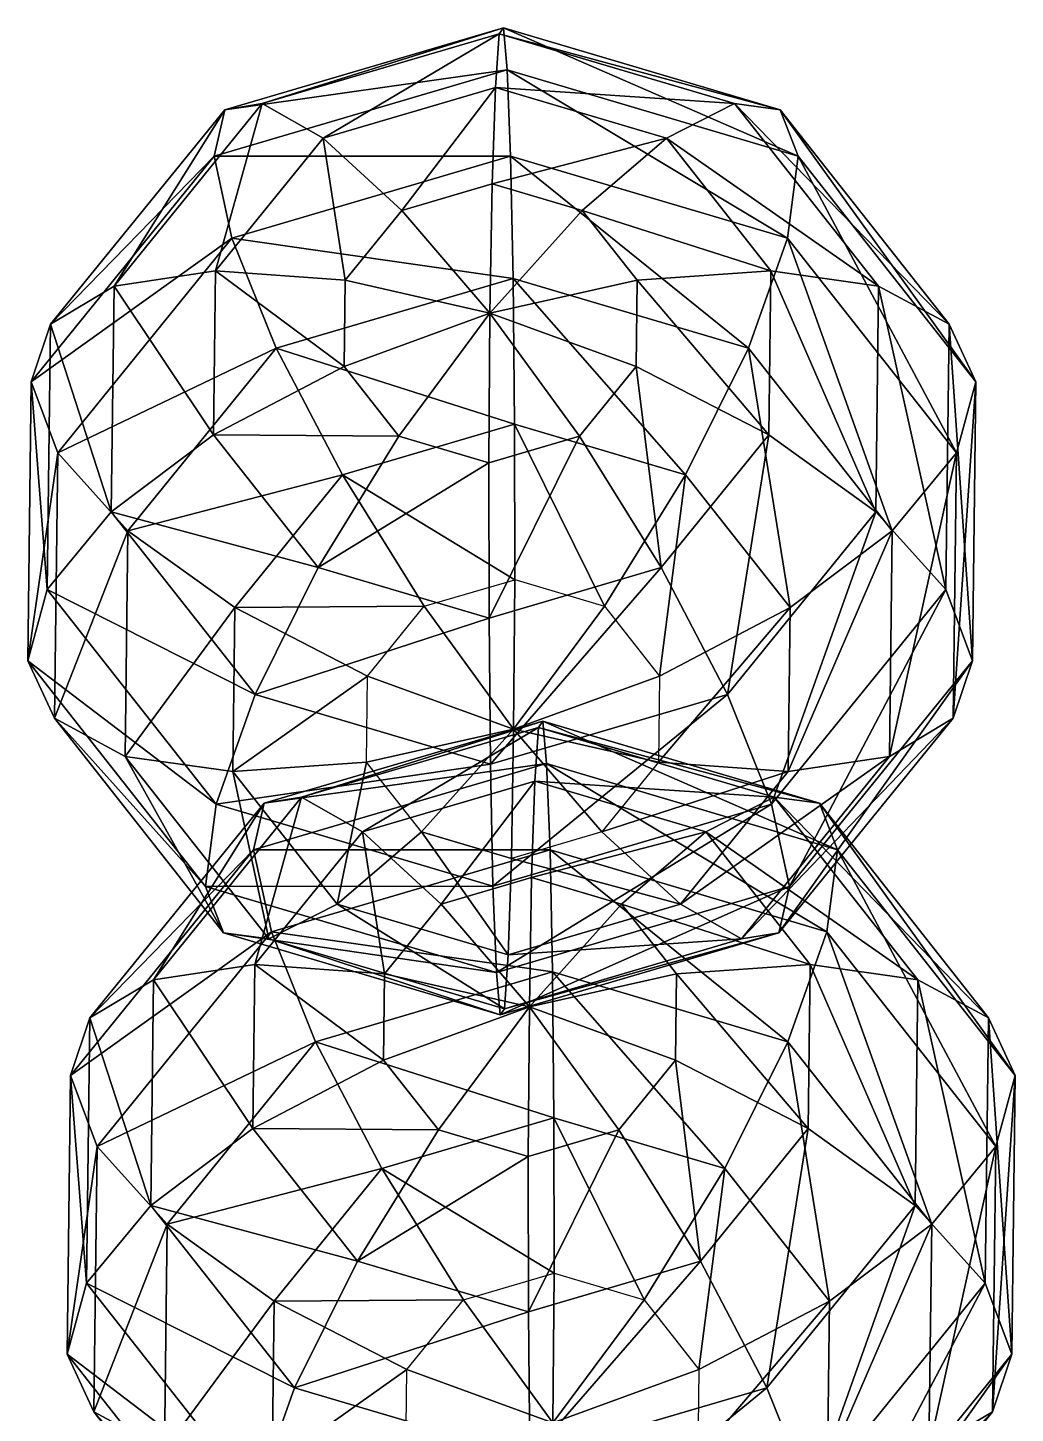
# Model space of a CAD drawing. Header units: metres. Extents: x -232 to 136, y -204 to 253.
# Drawn here: x -28.8 to 30.8, y 169.6 to 253.3 of the extents above; entities that cross this region are included whole.
import ezdxf

# ---------------------------------------------------------------- set-up
doc = ezdxf.new("R2010")
doc.units = ezdxf.units.M

msp = doc.modelspace()

# ---------------------------------------------------------------- linework, layer by layer
for points in [[(-0.09309488, 253.28665, -549.9652), (-14.650356, 248.70868, -560.9073), (-16.91757, 248.33812, -551.8067), (-16.91747, 248.33823, -551.8066)], [(0.14337906, 250.73889, -540.93463), (-0.09309488, 253.28665, -549.9652), (-16.91757, 248.33812, -551.8067), (-16.91747, 248.33823, -551.8066)], [(-0.09309488, 253.28665, -549.9652), (-0.33860385, 252.91815, -559.3408), (-14.650356, 248.70868, -560.9073), (-14.650256, 248.70879, -560.90717)], [(-0.33860385, 252.91815, -559.3408), (-10.967213, 246.61111, -569.28186), (-14.650356, 248.70868, -560.9073), (-14.650256, 248.70879, -560.90717)], [(-0.33860385, 252.91815, -559.3408), (-0.5691157, 249.66948, -568.14374), (-10.967213, 246.61111, -569.28186), (-10.967113, 246.61122, -569.28174)], [(13.871557, 248.70868, -561.6542), (-0.5691157, 249.66948, -568.14374), (-0.33860385, 252.91815, -559.3408), (-0.33850387, 252.91826, -559.3407)], [(16.61195, 248.33812, -552.68475), (-0.33860385, 252.91815, -559.3408), (-0.09309488, 253.28665, -549.9652), (-0.092994876, 253.28676, -549.9651)], [(16.61195, 248.33812, -552.68475), (13.871557, 248.70868, -561.6542), (-0.33860385, 252.91815, -559.3408), (-0.33850387, 252.91826, -559.3407)], [(17.708103, 245.5357, -543.7941), (16.61195, 248.33812, -552.68475), (-0.09309488, 253.28665, -549.9652), (-0.092994876, 253.28676, -549.9651)], [(17.708103, 245.5357, -543.7941), (-0.09309488, 253.28665, -549.9652), (0.14337906, 250.73889, -540.93463), (0.14347906, 250.739, -540.9345)], [(0.14337906, 250.73889, -540.93463), (-16.91757, 248.33812, -551.8067), (-17.546923, 245.5357, -542.8709), (-17.546824, 245.53581, -542.8708)], [(0.3476702, 245.52428, -533.13306), (0.14337906, 250.73889, -540.93463), (-17.546923, 245.5357, -542.8709), (-17.546824, 245.53581, -542.8708)], [(17.052715, 240.57574, -535.8526), (17.708103, 245.5357, -543.7941), (0.14337906, 250.73889, -540.93463), (0.14347906, 250.739, -540.9345)], [(17.052715, 240.57574, -535.8526), (0.14337906, 250.73889, -540.93463), (0.3476702, 245.52428, -533.13306), (0.34777018, 245.52438, -533.13293)], [(-0.5691157, 249.66948, -568.14374), (-6.22867, 242.25075, -576.1106), (-10.967213, 246.61111, -569.28186), (-10.967113, 246.61122, -569.28174)], [(-0.5691157, 249.66948, -568.14374), (-0.76206636, 243.85861, -575.51227), (-6.22867, 242.25075, -576.1106), (-6.22857, 242.25085, -576.1105)], [(9.755171, 246.61111, -569.82446), (-0.76206636, 243.85861, -575.51227), (-0.5691157, 249.66948, -568.14374), (-0.5690157, 249.66959, -568.1436)], [(13.871557, 248.70868, -561.6542), (9.755171, 246.61111, -569.82446), (-0.5691157, 249.66948, -568.14374), (-0.5690157, 249.66959, -568.1436)], [(-14.650356, 248.70868, -560.9073), (-17.46741, 238.60422, -572.80414), (-23.59711, 237.68814, -565.7553), (-23.597012, 237.68825, -565.7552)], [(-16.91757, 248.33812, -551.8067), (-14.650356, 248.70868, -560.9073), (-23.59711, 237.68814, -565.7553), (-23.597012, 237.68825, -565.7552)], [(-14.650356, 248.70868, -560.9073), (-10.967213, 246.61111, -569.28186), (-17.46741, 238.60422, -572.80414), (-17.46731, 238.60432, -572.804)], [(22.552324, 237.68813, -566.9638), (9.755171, 246.61111, -569.82446), (13.871557, 248.70868, -561.6542), (13.871657, 248.70879, -561.65405)], [(26.816803, 235.38269, -558.9265), (22.552324, 237.68813, -566.9638), (13.871557, 248.70868, -561.6542), (13.871657, 248.70879, -561.65405)], [(26.816803, 235.38269, -558.9265), (13.871557, 248.70868, -561.6542), (16.61195, 248.33812, -552.68475), (16.61205, 248.33823, -552.68463)], [(-16.91757, 248.33812, -551.8067), (-23.59711, 237.68814, -565.7553), (-27.435108, 235.38269, -557.5059), (-27.435009, 235.3828, -557.5058)], [(-17.546923, 245.5357, -542.8709), (-16.91757, 248.33812, -551.8067), (-27.435108, 235.38269, -557.5059), (-27.435009, 235.3828, -557.5058)], [(28.43812, 231.91354, -550.3571), (26.816803, 235.38269, -558.9265), (16.61195, 248.33812, -552.68475), (16.61205, 248.33823, -552.68463)], [(28.43812, 231.91354, -550.3571), (16.61195, 248.33812, -552.68475), (17.708103, 245.5357, -543.7941), (17.708202, 245.53581, -543.794)], [(-10.967213, 246.61111, -569.28186), (-9.646025, 238.04126, -577.96234), (-17.46741, 238.60422, -572.80414), (-17.46731, 238.60432, -572.804)], [(-10.967213, 246.61111, -569.28186), (-6.22867, 242.25075, -576.1106), (-9.646025, 238.04126, -577.96234), (-9.645925, 238.04137, -577.9622)], [(9.755171, 246.61111, -569.82446), (4.6657324, 242.25075, -576.3959), (-0.76206636, 243.85861, -575.51227), (-0.76196635, 243.85872, -575.51215)], [(16.062115, 238.60422, -573.6821), (4.6657324, 242.25075, -576.3959), (9.755171, 246.61111, -569.82446), (9.755271, 246.61122, -569.82434)], [(22.552324, 237.68813, -566.9638), (16.062115, 238.60422, -573.6821), (9.755171, 246.61111, -569.82446), (9.755271, 246.61122, -569.82434)], [(-17.546923, 245.5357, -542.8709), (-27.435108, 235.38269, -557.5059), (-28.605717, 231.91354, -548.8634), (-28.605618, 231.91365, -548.8633)], [(-16.476805, 240.57574, -534.9746), (-17.546923, 245.5357, -542.8709), (-28.605717, 231.91354, -548.8634), (-28.605618, 231.91365, -548.8633)], [(0.3476702, 245.52428, -533.13306), (-17.546923, 245.5357, -542.8709), (-16.476805, 240.57574, -534.9746), (-16.476706, 240.57585, -534.9745)], [(0.4997812, 238.15324, -527.3242), (0.3476702, 245.52428, -533.13306), (-16.476805, 240.57574, -534.9746), (-16.476706, 240.57585, -534.9745)], [(14.709943, 233.94376, -529.6376), (17.052715, 240.57574, -535.8526), (0.3476702, 245.52428, -533.13306), (0.34777018, 245.52438, -533.13293)], [(14.709943, 233.94376, -529.6376), (0.3476702, 245.52428, -533.13306), (0.4997812, 238.15324, -527.3242), (0.49988118, 238.15335, -527.3241)], [(27.257568, 227.62032, -542.0944), (17.708103, 245.5357, -543.7941), (17.052715, 240.57574, -535.8526), (17.052814, 240.57585, -535.8525)], [(27.257568, 227.62032, -542.0944), (28.43812, 231.91354, -550.3571), (17.708103, 245.5357, -543.7941), (17.708202, 245.53581, -543.794)], [(-0.76206636, 243.85861, -575.51227), (-0.89856845, 236.05438, -580.7251), (-6.22867, 242.25075, -576.1106), (-6.22857, 242.25085, -576.1105)], [(4.6657324, 242.25075, -576.3959), (-0.89856845, 236.05438, -580.7251), (-0.76206636, 243.85861, -575.51227), (-0.76196635, 243.85872, -575.51215)], [(-6.22867, 242.25075, -576.1106), (-0.89856845, 236.05438, -580.7251), (-9.646025, 238.04126, -577.96234), (-9.645925, 238.04137, -577.9622)], [(7.98149, 238.04126, -578.42395), (-0.89856845, 236.05438, -580.7251), (4.6657324, 242.25075, -576.3959), (4.6658325, 242.25085, -576.39575)], [(16.062115, 238.60422, -573.6821), (7.98149, 238.04126, -578.42395), (4.6657324, 242.25075, -576.3959), (4.6658325, 242.25085, -576.39575)], [(-16.476805, 240.57574, -534.9746), (-28.605717, 231.91354, -548.8634), (-26.994345, 227.62032, -540.67377), (-26.994246, 227.62042, -540.67365)], [(-13.811971, 233.94376, -528.8907), (-16.476805, 240.57574, -534.9746), (-26.994345, 227.62032, -540.67377), (-26.994246, 227.62042, -540.67365)], [(0.4997812, 238.15324, -527.3242), (-16.476805, 240.57574, -534.9746), (-13.811971, 233.94376, -528.8907), (-13.811871, 233.94386, -528.89056)], [(23.390709, 222.92322, -534.94714), (17.052715, 240.57574, -535.8526), (14.709943, 233.94376, -529.6376), (14.710043, 233.94386, -529.63745)], [(23.390709, 222.92322, -534.94714), (27.257568, 227.62032, -542.0944), (17.052715, 240.57574, -535.8526), (17.052814, 240.57585, -535.8525)], [(-23.59711, 237.68814, -565.7553), (-17.46741, 238.60422, -572.80414), (-17.586843, 228.70714, -577.3652), (-17.586744, 228.70724, -577.36505)], [(-17.46741, 238.60422, -572.80414), (-9.708816, 232.83807, -580.3602), (-17.586843, 228.70714, -577.3652), (-17.586744, 228.70724, -577.36505)], [(-17.46741, 238.60422, -572.80414), (-9.646025, 238.04126, -577.96234), (-9.708816, 232.83807, -580.3602), (-9.708715, 232.83818, -580.3601)], [(15.942681, 228.70715, -578.24316), (7.98149, 238.04126, -578.42395), (16.062115, 238.60422, -573.6821), (16.062214, 238.60432, -573.682)], [(22.387936, 224.06598, -573.2415), (15.942681, 228.70715, -578.24316), (16.062115, 238.60422, -573.6821), (16.062214, 238.60432, -573.682)], [(22.387936, 224.06598, -573.2415), (16.062115, 238.60422, -573.6821), (22.552324, 237.68813, -566.9638), (22.552423, 237.68823, -566.9637)], [(-27.435108, 235.38269, -557.5059), (-23.59711, 237.68814, -565.7553), (-23.7615, 224.06598, -572.0331), (-23.7614, 224.06609, -572.03296)], [(-23.59711, 237.68814, -565.7553), (-17.586843, 228.70714, -577.3652), (-23.7615, 224.06598, -572.0331), (-23.7614, 224.06609, -572.03296)], [(0.5848224, 229.3473, -524.07666), (0.4997812, 238.15324, -527.3242), (-13.811971, 233.94376, -528.8907), (-13.811871, 233.94386, -528.89056)], [(-9.646025, 238.04126, -577.96234), (-0.89856845, 236.05438, -580.7251), (-9.708816, 232.83807, -580.3602), (-9.708715, 232.83818, -580.3601)], [(7.9186993, 232.83807, -580.82184), (-0.89856845, 236.05438, -580.7251), (7.98149, 238.04126, -578.42395), (7.9815903, 238.04137, -578.4238)], [(10.909107, 226.28894, -525.7574), (14.709943, 233.94376, -529.6376), (0.4997812, 238.15324, -527.3242), (0.49988118, 238.15335, -527.3241)], [(10.909107, 226.28894, -525.7574), (0.4997812, 238.15324, -527.3242), (0.5848224, 229.3473, -524.07666), (0.58492243, 229.34741, -524.07654)], [(15.942681, 228.70715, -578.24316), (7.9186993, 232.83807, -580.82184), (7.98149, 238.04126, -578.42395), (7.9815903, 238.04137, -578.4238)], [(26.623554, 219.3689, -566.30646), (22.387936, 224.06598, -573.2415), (22.552324, 237.68813, -566.9638), (22.552423, 237.68823, -566.9637)], [(26.623554, 219.3689, -566.30646), (22.552324, 237.68813, -566.9638), (26.816803, 235.38269, -558.9265), (26.816902, 235.3828, -558.9264)], [(-9.708816, 232.83807, -580.3602), (-0.89856845, 236.05438, -580.7251), (-6.3930597, 228.6286, -582.3883), (-6.3929596, 228.62871, -582.3882)], [(-6.3930597, 228.6286, -582.3883), (-0.89856845, 236.05438, -580.7251), (-0.965261, 227.02072, -583.272), (-0.96516097, 227.02083, -583.27185)], [(-0.965261, 227.02072, -583.272), (-0.89856845, 236.05438, -580.7251), (4.5013447, 228.62859, -582.6736), (4.501445, 228.6287, -582.67346)], [(4.5013447, 228.62859, -582.6736), (-0.89856845, 236.05438, -580.7251), (7.9186993, 232.83807, -580.82184), (7.9187994, 232.83818, -580.8217)], [(-28.605717, 231.91354, -548.8634), (-27.435108, 235.38269, -557.5059), (-27.628359, 219.36888, -564.8858), (-27.62826, 219.36899, -564.8857)], [(-27.435108, 235.38269, -557.5059), (-23.7615, 224.06598, -572.0331), (-27.628359, 219.36888, -564.8858), (-27.62826, 219.36899, -564.8857)], [(28.234926, 215.07565, -558.1168), (26.623554, 219.3689, -566.30646), (26.816803, 235.38269, -558.9265), (26.816902, 235.3828, -558.9264)], [(28.234926, 215.07565, -558.1168), (26.816803, 235.38269, -558.9265), (28.43812, 231.91354, -550.3571), (28.43822, 231.91365, -550.357)], [(-13.811971, 233.94376, -528.8907), (-26.994345, 227.62032, -540.67377), (-22.758726, 222.92322, -533.7387), (-22.758627, 222.92332, -533.7386)], [(-9.813273, 226.28894, -525.2148), (-13.811971, 233.94376, -528.8907), (-22.758726, 222.92322, -533.7387), (-22.758627, 222.92332, -533.7386)], [(0.5848224, 229.3473, -524.07666), (-13.811971, 233.94376, -528.8907), (-9.813273, 226.28894, -525.2148), (-9.813173, 226.28905, -525.21466)], [(17.216051, 218.28204, -529.61505), (14.709943, 233.94376, -529.6376), (10.909107, 226.28894, -525.7574), (10.909207, 226.28905, -525.75726)], [(17.216051, 218.28204, -529.61505), (23.390709, 222.92322, -534.94714), (14.709943, 233.94376, -529.6376), (14.710043, 233.94386, -529.63745)], [(-17.586843, 228.70714, -577.3652), (-9.708816, 232.83807, -580.3602), (-6.3930597, 228.6286, -582.3883), (-6.3929596, 228.62871, -582.3882)], [(9.442487, 220.70024, -581.76544), (4.5013447, 228.62859, -582.6736), (7.9186993, 232.83807, -580.82184), (7.9187994, 232.83818, -580.8217)], [(9.442487, 220.70024, -581.76544), (7.9186993, 232.83807, -580.82184), (15.942681, 228.70715, -578.24316), (15.942781, 228.70726, -578.24304)], [(-28.605717, 231.91354, -548.8634), (-27.628359, 219.36888, -564.8858), (-28.80891, 215.07564, -556.6231), (-28.808811, 215.07574, -556.623)], [(-26.994345, 227.62032, -540.67377), (-28.605717, 231.91354, -548.8634), (-28.80891, 215.07564, -556.6231), (-28.808811, 215.07574, -556.623)], [(27.064318, 211.6065, -549.4743), (28.234926, 215.07565, -558.1168), (28.43812, 231.91354, -550.3571), (28.43822, 231.91365, -550.357)], [(27.064318, 211.6065, -549.4743), (28.43812, 231.91354, -550.3571), (27.257568, 227.62032, -542.0944), (27.257668, 227.62042, -542.0943)], [(0.5944692, 219.96848, -523.70825), (0.5848224, 229.3473, -524.07666), (-9.813273, 226.28894, -525.2148), (-9.813173, 226.28905, -525.21466)], [(6.0222683, 218.36061, -524.5919), (10.909107, 226.28894, -525.7574), (0.5848224, 229.3473, -524.07666), (0.58492243, 229.34741, -524.07654)], [(6.0222683, 218.36061, -524.5919), (0.5848224, 229.3473, -524.07666), (0.5944692, 219.96848, -523.70825), (0.5945692, 219.96858, -523.7081)], [(-23.7615, 224.06598, -572.0331), (-17.586843, 228.70714, -577.3652), (-11.2799015, 220.70026, -581.22284), (-11.279801, 220.70036, -581.2227)], [(-17.586843, 228.70714, -577.3652), (-6.3930597, 228.6286, -582.3883), (-11.2799015, 220.70026, -581.22284), (-11.279801, 220.70036, -581.2227)], [(-11.2799015, 220.70026, -581.22284), (-6.3930597, 228.6286, -582.3883), (-0.965261, 227.02072, -583.272), (-0.96516097, 227.02083, -583.27185)], [(-0.95561486, 217.64189, -582.90356), (-0.965261, 227.02072, -583.272), (4.5013447, 228.62859, -582.6736), (4.501445, 228.6287, -582.67346)], [(-0.95561486, 217.64189, -582.90356), (4.5013447, 228.62859, -582.6736), (9.442487, 220.70024, -581.76544), (9.442587, 220.70035, -581.7653)], [(13.441184, 213.04544, -578.08954), (9.442487, 220.70024, -581.76544), (15.942681, 228.70715, -578.24316), (15.942781, 228.70726, -578.24304)], [(13.441184, 213.04544, -578.08954), (15.942681, 228.70715, -578.24316), (22.387936, 224.06598, -573.2415), (22.388035, 224.06609, -573.2414)], [(-26.994345, 227.62032, -540.67377), (-28.80891, 215.07564, -556.6231), (-27.187595, 211.6065, -548.0537), (-27.187496, 211.60661, -548.0536)], [(-22.758726, 222.92322, -533.7387), (-26.994345, 227.62032, -540.67377), (-27.187595, 211.6065, -548.0537), (-27.187496, 211.60661, -548.0536)], [(23.22632, 209.30107, -541.2249), (27.064318, 211.6065, -549.4743), (27.257568, 227.62032, -542.0944), (27.257668, 227.62042, -542.0943)], [(23.22632, 209.30107, -541.2249), (27.257568, 227.62032, -542.0944), (23.390709, 222.92322, -534.94714), (23.390808, 222.92332, -534.947)], [(-11.2799015, 220.70026, -581.22284), (-0.965261, 227.02072, -583.272), (-0.95561486, 217.64189, -582.90356), (-0.95551485, 217.642, -582.90344)], [(-9.813273, 226.28894, -525.2148), (-22.758726, 222.92322, -533.7387), (-16.313469, 218.28206, -528.73706), (-16.31337, 218.28217, -528.73694)], [(-4.872134, 218.36061, -524.30664), (-9.813273, 226.28894, -525.2148), (-16.313469, 218.28206, -528.73706), (-16.31337, 218.28217, -528.73694)], [(0.5944692, 219.96848, -523.70825), (-9.813273, 226.28894, -525.2148), (-4.872134, 218.36061, -524.30664), (-4.872034, 218.36072, -524.3065)], [(9.338027, 214.15112, -526.62), (10.909107, 226.28894, -525.7574), (6.0222683, 218.36061, -524.5919), (6.0223684, 218.36072, -524.5918)], [(9.338027, 214.15112, -526.62), (17.216051, 218.28204, -529.61505), (10.909107, 226.28894, -525.7574), (10.909207, 226.28905, -525.75726)], [(-27.628359, 219.36888, -564.8858), (-23.7615, 224.06598, -572.0331), (-15.080736, 213.04544, -577.34265), (-15.080636, 213.04555, -577.3425)], [(-23.7615, 224.06598, -572.0331), (-11.2799015, 220.70026, -581.22284), (-15.080736, 213.04544, -577.34265), (-15.080636, 213.04555, -577.3425)], [(16.106016, 206.41345, -572.0056), (13.441184, 213.04544, -578.08954), (22.387936, 224.06598, -573.2415), (22.388035, 224.06609, -573.2414)], [(16.106016, 206.41345, -572.0056), (22.387936, 224.06598, -573.2415), (26.623554, 219.3689, -566.30646), (26.623653, 219.369, -566.30634)], [(-22.758726, 222.92322, -533.7387), (-27.187595, 211.6065, -548.0537), (-22.923115, 209.30106, -540.0164), (-22.923016, 209.30116, -540.0163)], [(-16.313469, 218.28206, -528.73706), (-22.758726, 222.92322, -533.7387), (-22.923115, 209.30106, -540.0164), (-22.923016, 209.30116, -540.0163)], [(17.096617, 208.38498, -534.1761), (23.22632, 209.30107, -541.2249), (23.390709, 222.92322, -534.94714), (23.390808, 222.92332, -534.947)], [(17.096617, 208.38498, -534.1761), (23.390709, 222.92322, -534.94714), (17.216051, 218.28204, -529.61505), (17.21615, 218.28215, -529.6149)], [(-15.080736, 213.04544, -577.34265), (-11.2799015, 220.70026, -581.22284), (-0.95561486, 217.64189, -582.90356), (-0.95551485, 217.642, -582.90344)], [(-0.95561486, 217.64189, -582.90356), (-0.95561486, 217.64189, -582.90356), (-11.2799015, 220.70026, -581.22284), (-11.279801, 220.70036, -581.2227)], [(-0.87057436, 208.83595, -579.656), (-0.95561486, 217.64189, -582.90356), (9.442487, 220.70024, -581.76544), (9.442587, 220.70035, -581.7653)], [(-0.87057436, 208.83595, -579.656), (9.442487, 220.70024, -581.76544), (13.441184, 213.04544, -578.08954), (13.441284, 213.04555, -578.0894)], [(-28.80891, 215.07564, -556.6231), (-27.628359, 219.36888, -564.8858), (-17.423512, 206.41345, -571.1276), (-17.423412, 206.41356, -571.1275)], [(-27.628359, 219.36888, -564.8858), (-15.080736, 213.04544, -577.34265), (-17.423512, 206.41345, -571.1276), (-17.423412, 206.41356, -571.1275)], [(0.5944692, 219.96848, -523.70825), (0.5277775, 210.93481, -526.2551), (-4.872134, 218.36061, -524.30664), (-4.872034, 218.36072, -524.3065)], [(6.0222683, 218.36061, -524.5919), (0.5277775, 210.93481, -526.2551), (0.5944692, 219.96848, -523.70825), (0.5945692, 219.96858, -523.7081)], [(17.176132, 201.4535, -564.1093), (16.106016, 206.41345, -572.0056), (26.623554, 219.3689, -566.30646), (26.623653, 219.369, -566.30634)], [(17.176132, 201.4535, -564.1093), (26.623554, 219.3689, -566.30646), (28.234926, 215.07565, -558.1168), (28.235025, 215.07576, -558.1167)], [(-4.872134, 218.36061, -524.30664), (-16.313469, 218.28206, -528.73706), (-8.28949, 214.15112, -526.1584), (-8.28939, 214.15123, -526.15826)], [(-4.872134, 218.36061, -524.30664), (0.5277775, 210.93481, -526.2551), (-8.28949, 214.15112, -526.1584), (-8.28939, 214.15123, -526.15826)], [(9.338027, 214.15112, -526.62), (0.5277775, 210.93481, -526.2551), (6.0222683, 218.36061, -524.5919), (6.0223684, 218.36072, -524.5918)], [(-16.313469, 218.28206, -528.73706), (-22.923115, 209.30106, -540.0164), (-16.432903, 208.38498, -533.2981), (-16.432804, 208.38509, -533.298)], [(-8.28949, 214.15112, -526.1584), (-16.313469, 218.28206, -528.73706), (-16.432903, 208.38498, -533.2981), (-16.432804, 208.38509, -533.298)], [(-15.080736, 213.04544, -577.34265), (-0.95561486, 217.64189, -582.90356), (-0.87057436, 208.83595, -579.656), (-0.87047434, 208.83606, -579.6559)], [(9.275236, 208.94794, -529.0179), (17.096617, 208.38498, -534.1761), (17.216051, 218.28204, -529.61505), (17.21615, 218.28215, -529.6149)], [(9.275236, 208.94794, -529.0179), (17.216051, 218.28204, -529.61505), (9.338027, 214.15112, -526.62), (9.338127, 214.15123, -526.6199)], [(-28.80891, 215.07564, -556.6231), (-17.423512, 206.41345, -571.1276), (-18.078897, 201.4535, -563.1861), (-18.078798, 201.45361, -563.186)], [(-27.187595, 211.6065, -548.0537), (-28.80891, 215.07564, -556.6231), (-18.078897, 201.4535, -563.1861), (-18.078798, 201.45361, -563.186)], [(16.546782, 198.65108, -555.1735), (17.176132, 201.4535, -564.1093), (28.234926, 215.07565, -558.1168), (28.235025, 215.07576, -558.1167)], [(16.546782, 198.65108, -555.1735), (28.234926, 215.07565, -558.1168), (27.064318, 211.6065, -549.4743), (27.064417, 211.60661, -549.4742)], [(-8.28949, 214.15112, -526.1584), (-16.432903, 208.38498, -533.2981), (-8.352281, 208.94794, -528.5563), (-8.3521805, 208.94804, -528.55615)], [(-8.28949, 214.15112, -526.1584), (0.5277775, 210.93481, -526.2551), (-8.352281, 208.94794, -528.5563), (-8.3521805, 208.94804, -528.55615)], [(9.275236, 208.94794, -529.0179), (0.5277775, 210.93481, -526.2551), (9.338027, 214.15112, -526.62), (9.338127, 214.15123, -526.6199)], [(-17.423512, 206.41345, -571.1276), (-15.080736, 213.04544, -577.34265), (-0.87057436, 208.83595, -579.656), (-0.87047434, 208.83606, -579.6559)], [(-0.87057436, 208.83595, -579.656), (-0.87057436, 208.83595, -579.656), (-15.080736, 213.04544, -577.34265), (-15.080636, 213.04555, -577.3425)], [(-0.71846366, 201.46492, -573.84717), (-0.87057436, 208.83595, -579.656), (13.441184, 213.04544, -578.08954), (13.441284, 213.04555, -578.0894)], [(-0.71846366, 201.46492, -573.84717), (13.441184, 213.04544, -578.08954), (16.106016, 206.41345, -572.0056), (16.106115, 206.41356, -572.0055)], [(-27.187595, 211.6065, -548.0537), (-18.078897, 201.4535, -563.1861), (-16.982746, 198.65108, -554.2955), (-16.982647, 198.65118, -554.29535)], [(-22.923115, 209.30106, -540.0164), (-27.187595, 211.6065, -548.0537), (-16.982746, 198.65108, -554.2955), (-16.982647, 198.65118, -554.29535)], [(2.2841482, 211.42068, -459.182), (-12.273113, 206.84271, -470.1241), (-14.540326, 206.47215, -461.02353), (-14.540226, 206.47226, -461.02344)], [(2.520622, 208.87292, -450.15143), (2.2841482, 211.42068, -459.182), (-14.540326, 206.47215, -461.02353), (-14.540226, 206.47226, -461.02344)], [(2.2841482, 211.42068, -459.182), (2.038639, 211.05219, -468.55762), (-12.273113, 206.84271, -470.1241), (-12.273013, 206.84282, -470.12402)], [(2.038639, 211.05219, -468.55762), (-8.58997, 204.74515, -478.49866), (-12.273113, 206.84271, -470.1241), (-12.273013, 206.84282, -470.12402)], [(2.038639, 211.05219, -468.55762), (1.8081274, 207.80351, -477.36053), (-8.58997, 204.74515, -478.49866), (-8.5898695, 204.74525, -478.49857)], [(-8.352281, 208.94794, -528.5563), (0.5277775, 210.93481, -526.2551), (-5.036525, 204.73846, -530.58435), (-5.0364246, 204.73857, -530.5842)], [(-5.036525, 204.73846, -530.58435), (0.5277775, 210.93481, -526.2551), (0.39127457, 203.13058, -531.46796), (0.39137456, 203.13069, -531.46783)], [(0.39127457, 203.13058, -531.46796), (0.5277775, 210.93481, -526.2551), (5.8578806, 204.73846, -530.8696), (5.8579807, 204.73857, -530.8695)], [(5.8578806, 204.73846, -530.8696), (0.5277775, 210.93481, -526.2551), (9.275236, 208.94794, -529.0179), (9.275336, 208.94804, -529.01776)], [(16.2488, 206.84271, -470.87097), (1.8081274, 207.80351, -477.36053), (2.038639, 211.05219, -468.55762), (2.038739, 211.05229, -468.55753)], [(18.989193, 206.47215, -461.90152), (2.038639, 211.05219, -468.55762), (2.2841482, 211.42068, -459.182), (2.284248, 211.42079, -459.18192)], [(18.989193, 206.47215, -461.90152), (16.2488, 206.84271, -470.87097), (2.038639, 211.05219, -468.55762), (2.038739, 211.05229, -468.55753)], [(20.085346, 203.66974, -453.0109), (18.989193, 206.47215, -461.90152), (2.2841482, 211.42068, -459.182), (2.284248, 211.42079, -459.18192)], [(20.085346, 203.66974, -453.0109), (2.2841482, 211.42068, -459.182), (2.520622, 208.87292, -450.15143), (2.520722, 208.87303, -450.15134)], [(14.27957, 198.28052, -546.07294), (16.546782, 198.65108, -555.1735), (27.064318, 211.6065, -549.4743), (27.064417, 211.60661, -549.4742)], [(14.27957, 198.28052, -546.07294), (27.064318, 211.6065, -549.4743), (23.22632, 209.30107, -541.2249), (23.22642, 209.30118, -541.2248)], [(-22.923115, 209.30106, -540.0164), (-16.982746, 198.65108, -554.2955), (-14.242351, 198.28052, -545.32605), (-14.24225, 198.28062, -545.3259)], [(-16.432903, 208.38498, -533.2981), (-22.923115, 209.30106, -540.0164), (-14.242351, 198.28052, -545.32605), (-14.24225, 198.28062, -545.3259)], [(10.596424, 200.37808, -537.69836), (14.27957, 198.28052, -546.07294), (23.22632, 209.30107, -541.2249), (23.22642, 209.30118, -541.2248)], [(10.596424, 200.37808, -537.69836), (23.22632, 209.30107, -541.2249), (17.096617, 208.38498, -534.1761), (17.096716, 208.38509, -534.17596)], [(-17.423512, 206.41345, -571.1276), (-0.87057436, 208.83595, -579.656), (-0.71846366, 201.46492, -573.84717), (-0.71836364, 201.46503, -573.84705)], [(-8.352281, 208.94794, -528.5563), (-16.432903, 208.38498, -533.2981), (-10.125962, 200.37808, -537.15576), (-10.125862, 200.37819, -537.15564)], [(-16.432903, 208.38498, -533.2981), (-14.242351, 198.28052, -545.32605), (-10.125962, 200.37808, -537.15576), (-10.125862, 200.37819, -537.15564)], [(2.520622, 208.87292, -450.15143), (-14.540326, 206.47215, -461.02353), (-15.169679, 203.66974, -452.0877), (-15.169579, 203.66985, -452.08762)], [(2.7249131, 203.65831, -442.34985), (2.520622, 208.87292, -450.15143), (-15.169679, 203.66974, -452.0877), (-15.169579, 203.66985, -452.08762)], [(-8.352281, 208.94794, -528.5563), (-10.125962, 200.37808, -537.15576), (-5.036525, 204.73846, -530.58435), (-5.0364246, 204.73857, -530.5842)], [(19.429958, 198.70978, -445.0694), (20.085346, 203.66974, -453.0109), (2.520622, 208.87292, -450.15143), (2.520722, 208.87303, -450.15134)], [(19.429958, 198.70978, -445.0694), (2.520622, 208.87292, -450.15143), (2.7249131, 203.65831, -442.34985), (2.725013, 203.65842, -442.34976)], [(5.8578806, 204.73846, -530.8696), (17.096617, 208.38498, -534.1761), (9.275236, 208.94794, -529.0179), (9.275336, 208.94804, -529.01776)], [(5.8578806, 204.73846, -530.8696), (10.596424, 200.37808, -537.69836), (17.096617, 208.38498, -534.1761), (17.096716, 208.38509, -534.17596)], [(1.8081274, 207.80351, -477.36053), (-3.8514268, 200.38478, -485.3274), (-8.58997, 204.74515, -478.49866), (-8.5898695, 204.74525, -478.49857)], [(1.8081274, 207.80351, -477.36053), (1.6151767, 201.99265, -484.72903), (-3.8514268, 200.38478, -485.3274), (-3.851327, 200.38489, -485.3273)], [(12.132414, 204.74515, -479.0413), (1.6151767, 201.99265, -484.72903), (1.8081274, 207.80351, -477.36053), (1.8082274, 207.80362, -477.36044)], [(16.2488, 206.84271, -470.87097), (12.132414, 204.74515, -479.0413), (1.8081274, 207.80351, -477.36053), (1.8082274, 207.80362, -477.36044)], [(-12.273113, 206.84271, -470.1241), (-15.090165, 196.73825, -482.02094), (-21.219868, 195.82217, -474.9721), (-21.219769, 195.82228, -474.97202)], [(-14.540326, 206.47215, -461.02353), (-12.273113, 206.84271, -470.1241), (-21.219868, 195.82217, -474.9721), (-21.219769, 195.82228, -474.97202)], [(-12.273113, 206.84271, -470.1241), (-8.58997, 204.74515, -478.49866), (-15.090165, 196.73825, -482.02094), (-15.090065, 196.73836, -482.02084)], [(24.929567, 195.82216, -476.18057), (12.132414, 204.74515, -479.0413), (16.2488, 206.84271, -470.87097), (16.2489, 206.84282, -470.87088)], [(29.194046, 193.51672, -468.14334), (24.929567, 195.82216, -476.18057), (16.2488, 206.84271, -470.87097), (16.2489, 206.84282, -470.87088)], [(29.194046, 193.51672, -468.14334), (16.2488, 206.84271, -470.87097), (18.989193, 206.47215, -461.90152), (18.989292, 206.47226, -461.90143)], [(-14.540326, 206.47215, -461.02353), (-21.219868, 195.82217, -474.9721), (-25.057865, 193.51672, -466.7227), (-25.057766, 193.51683, -466.7226)], [(-15.169679, 203.66974, -452.0877), (-14.540326, 206.47215, -461.02353), (-25.057865, 193.51672, -466.7227), (-25.057766, 193.51683, -466.7226)], [(-18.078897, 201.4535, -563.1861), (-17.423512, 206.41345, -571.1276), (-0.71846366, 201.46492, -573.84717), (-0.71836364, 201.46503, -573.84705)], [(-0.71846366, 201.46492, -573.84717), (-0.71846366, 201.46492, -573.84717), (-17.423512, 206.41345, -571.1276), (-17.423412, 206.41356, -571.1275)], [(-0.51417255, 196.2503, -566.0456), (-0.71846366, 201.46492, -573.84717), (16.106016, 206.41345, -572.0056), (16.106115, 206.41356, -572.0055)], [(-0.51417255, 196.2503, -566.0456), (16.106016, 206.41345, -572.0056), (17.176132, 201.4535, -564.1093), (17.176231, 201.45361, -564.1092)], [(30.815363, 190.04758, -459.5739), (29.194046, 193.51672, -468.14334), (18.989193, 206.47215, -461.90152), (18.989292, 206.47226, -461.90143)], [(30.815363, 190.04758, -459.5739), (18.989193, 206.47215, -461.90152), (20.085346, 203.66974, -453.0109), (20.085445, 203.66985, -453.0108)], [(-8.58997, 204.74515, -478.49866), (-7.2687817, 196.1753, -487.17917), (-15.090165, 196.73825, -482.02094), (-15.090065, 196.73836, -482.02084)], [(-5.036525, 204.73846, -530.58435), (-10.125962, 200.37808, -537.15576), (0.19832325, 197.31972, -538.8365), (0.19842325, 197.31982, -538.83636)], [(-8.58997, 204.74515, -478.49866), (-3.8514268, 200.38478, -485.3274), (-7.2687817, 196.1753, -487.17917), (-7.2686815, 196.1754, -487.17908)], [(0.39127457, 203.13058, -531.46796), (0.39127457, 203.13058, -531.46796), (-5.036525, 204.73846, -530.58435), (-5.0364246, 204.73857, -530.5842)], [(-5.036525, 204.73846, -530.58435), (0.19832325, 197.31972, -538.8365), (0.39127457, 203.13058, -531.46796), (0.39137456, 203.13069, -531.46783)], [(0.39127457, 203.13058, -531.46796), (10.596424, 200.37808, -537.69836), (5.8578806, 204.73846, -530.8696), (5.8579807, 204.73857, -530.8695)], [(12.132414, 204.74515, -479.0413), (7.0429754, 200.38478, -485.61267), (1.6151767, 201.99265, -484.72903), (1.6152767, 201.99275, -484.72894)], [(18.439358, 196.73825, -482.89893), (7.0429754, 200.38478, -485.61267), (12.132414, 204.74515, -479.0413), (12.132514, 204.74525, -479.0412)], [(24.929567, 195.82216, -476.18057), (18.439358, 196.73825, -482.89893), (12.132414, 204.74515, -479.0413), (12.132514, 204.74525, -479.0412)], [(-15.169679, 203.66974, -452.0877), (-25.057865, 193.51672, -466.7227), (-26.228474, 190.04758, -458.08017), (-26.228374, 190.04768, -458.08008)], [(-14.099561, 198.70978, -444.19138), (-15.169679, 203.66974, -452.0877), (-26.228474, 190.04758, -458.08017), (-26.228374, 190.04768, -458.08008)], [(2.7249131, 203.65831, -442.34985), (-15.169679, 203.66974, -452.0877), (-14.099561, 198.70978, -444.19138), (-14.099461, 198.70988, -444.19128)], [(2.8770242, 196.28728, -436.54102), (2.7249131, 203.65831, -442.34985), (-14.099561, 198.70978, -444.19138), (-14.099461, 198.70988, -444.19128)], [(17.087185, 192.07779, -438.85437), (19.429958, 198.70978, -445.0694), (2.7249131, 203.65831, -442.34985), (2.725013, 203.65842, -442.34976)], [(17.087185, 192.07779, -438.85437), (2.7249131, 203.65831, -442.34985), (2.8770242, 196.28728, -436.54102), (2.877124, 196.28738, -436.54092)], [(29.634811, 185.75435, -451.3112), (20.085346, 203.66974, -453.0109), (19.429958, 198.70978, -445.0694), (19.430058, 198.70988, -445.0693)], [(29.634811, 185.75435, -451.3112), (30.815363, 190.04758, -459.5739), (20.085346, 203.66974, -453.0109), (20.085445, 203.66985, -453.0108)], [(0.39127457, 203.13058, -531.46796), (0.19832325, 197.31972, -538.8365), (10.596424, 200.37808, -537.69836), (10.596524, 200.37819, -537.69824)], [(1.6151767, 201.99265, -484.72903), (1.4786747, 194.18842, -489.94186), (-3.8514268, 200.38478, -485.3274), (-3.851327, 200.38489, -485.3273)], [(7.0429754, 200.38478, -485.61267), (1.4786747, 194.18842, -489.94186), (1.6151767, 201.99265, -484.72903), (1.6152767, 201.99275, -484.72894)], [(-18.078897, 201.4535, -563.1861), (-0.71846366, 201.46492, -573.84717), (-0.51417255, 196.2503, -566.0456), (-0.51407254, 196.25041, -566.0455)], [(-0.51417255, 196.2503, -566.0456), (-0.51417255, 196.2503, -566.0456), (-18.078897, 201.4535, -563.1861), (-18.078798, 201.45361, -563.186)], [(-16.982746, 198.65108, -554.2955), (-18.078897, 201.4535, -563.1861), (-0.51417255, 196.2503, -566.0456), (-0.51407254, 196.25041, -566.0455)], [(-0.2776986, 193.70255, -557.015), (-0.51417255, 196.2503, -566.0456), (17.176132, 201.4535, -564.1093), (17.176231, 201.45361, -564.1092)], [(-0.2776986, 193.70255, -557.015), (17.176132, 201.4535, -564.1093), (16.546782, 198.65108, -555.1735), (16.54688, 198.65118, -555.1734)], [(-10.125962, 200.37808, -537.15576), (-14.242351, 198.28052, -545.32605), (-0.03218925, 194.07104, -547.6394), (-0.03208925, 194.07115, -547.6393)], [(0.19832325, 197.31972, -538.8365), (0.19832325, 197.31972, -538.8365), (-10.125962, 200.37808, -537.15576), (-10.125862, 200.37819, -537.15564)], [(-10.125962, 200.37808, -537.15576), (-0.03218925, 194.07104, -547.6394), (0.19832325, 197.31972, -538.8365), (0.19842325, 197.31982, -538.83636)], [(-3.8514268, 200.38478, -485.3274), (1.4786747, 194.18842, -489.94186), (-7.2687817, 196.1753, -487.17917), (-7.2686815, 196.1754, -487.17908)], [(0.19832325, 197.31972, -538.8365), (14.27957, 198.28052, -546.07294), (10.596424, 200.37808, -537.69836), (10.596524, 200.37819, -537.69824)], [(10.358733, 196.1753, -487.64075), (1.4786747, 194.18842, -489.94186), (7.0429754, 200.38478, -485.61267), (7.0430756, 200.38489, -485.61258)], [(18.439358, 196.73825, -482.89893), (10.358733, 196.1753, -487.64075), (7.0429754, 200.38478, -485.61267), (7.0430756, 200.38489, -485.61258)], [(-14.099561, 198.70978, -444.19138), (-26.228474, 190.04758, -458.08017), (-24.617102, 185.75435, -449.89056), (-24.617002, 185.75446, -449.89047)], [(-11.434728, 192.07779, -438.10748), (-14.099561, 198.70978, -444.19138), (-24.617102, 185.75435, -449.89056), (-24.617002, 185.75446, -449.89047)], [(-0.2776986, 193.70255, -557.015), (-0.2776986, 193.70255, -557.015), (-16.982746, 198.65108, -554.2955), (-16.982647, 198.65118, -554.29535)], [(-16.982746, 198.65108, -554.2955), (-0.51417255, 196.2503, -566.0456), (-0.2776986, 193.70255, -557.015), (-0.27759862, 193.70265, -557.0149)], [(-14.242351, 198.28052, -545.32605), (-16.982746, 198.65108, -554.2955), (-0.2776986, 193.70255, -557.015), (-0.27759862, 193.70265, -557.0149)], [(-0.03218925, 194.07104, -547.6394), (-0.03218925, 194.07104, -547.6394), (-14.242351, 198.28052, -545.32605), (-14.24225, 198.28062, -545.3259)], [(-14.242351, 198.28052, -545.32605), (-0.2776986, 193.70255, -557.015), (-0.03218925, 194.07104, -547.6394), (-0.03208925, 194.07115, -547.6393)], [(2.8770242, 196.28728, -436.54102), (-14.099561, 198.70978, -444.19138), (-11.434728, 192.07779, -438.10748), (-11.434628, 192.0779, -438.1074)], [(-0.03218925, 194.07104, -547.6394), (-0.2776986, 193.70255, -557.015), (16.546782, 198.65108, -555.1735), (16.54688, 198.65118, -555.1734)], [(-0.03218925, 194.07104, -547.6394), (16.546782, 198.65108, -555.1735), (14.27957, 198.28052, -546.07294), (14.27967, 198.28062, -546.0728)], [(0.19832325, 197.31972, -538.8365), (-0.03218925, 194.07104, -547.6394), (14.27957, 198.28052, -546.07294), (14.27967, 198.28062, -546.0728)], [(25.767952, 181.05725, -444.16397), (19.429958, 198.70978, -445.0694), (17.087185, 192.07779, -438.85437), (17.087284, 192.0779, -438.85428)], [(25.767952, 181.05725, -444.16397), (29.634811, 185.75435, -451.3112), (19.429958, 198.70978, -445.0694), (19.430058, 198.70988, -445.0693)], [(-21.219868, 195.82217, -474.9721), (-15.090165, 196.73825, -482.02094), (-15.2095995, 186.84117, -486.58197), (-15.209499, 186.84128, -486.58188)], [(-15.090165, 196.73825, -482.02094), (-7.3315725, 190.9721, -489.57703), (-15.2095995, 186.84117, -486.58197), (-15.209499, 186.84128, -486.58188)], [(-15.090165, 196.73825, -482.02094), (-7.2687817, 196.1753, -487.17917), (-7.3315725, 190.9721, -489.57703), (-7.3314724, 190.97221, -489.57693)], [(18.319923, 186.84119, -487.46), (10.358733, 196.1753, -487.64075), (18.439358, 196.73825, -482.89893), (18.439457, 196.73836, -482.89883)], [(24.765179, 182.20001, -482.4583), (18.319923, 186.84119, -487.46), (18.439358, 196.73825, -482.89893), (18.439457, 196.73836, -482.89883)], [(24.765179, 182.20001, -482.4583), (18.439358, 196.73825, -482.89893), (24.929567, 195.82216, -476.18057), (24.929667, 195.82227, -476.18048)], [(-25.057865, 193.51672, -466.7227), (-21.219868, 195.82217, -474.9721), (-21.384256, 182.20001, -481.24985), (-21.384157, 182.20012, -481.24976)], [(-21.219868, 195.82217, -474.9721), (-15.2095995, 186.84117, -486.58197), (-21.384256, 182.20001, -481.24985), (-21.384157, 182.20012, -481.24976)], [(2.9620655, 187.48134, -433.29343), (2.8770242, 196.28728, -436.54102), (-11.434728, 192.07779, -438.10748), (-11.434628, 192.0779, -438.1074)], [(-7.2687817, 196.1753, -487.17917), (1.4786747, 194.18842, -489.94186), (-7.3315725, 190.9721, -489.57703), (-7.3314724, 190.97221, -489.57693)], [(10.295942, 190.9721, -490.03864), (1.4786747, 194.18842, -489.94186), (10.358733, 196.1753, -487.64075), (10.358833, 196.1754, -487.64066)], [(13.28635, 184.42297, -434.97418), (17.087185, 192.07779, -438.85437), (2.8770242, 196.28728, -436.54102), (2.877124, 196.28738, -436.54092)], [(13.28635, 184.42297, -434.97418), (2.8770242, 196.28728, -436.54102), (2.9620655, 187.48134, -433.29343), (2.9621654, 187.48145, -433.29333)], [(18.319923, 186.84119, -487.46), (10.295942, 190.9721, -490.03864), (10.358733, 196.1753, -487.64075), (10.358833, 196.1754, -487.64066)], [(29.000797, 177.50293, -475.52325), (24.765179, 182.20001, -482.4583), (24.929567, 195.82216, -476.18057), (24.929667, 195.82227, -476.18048)], [(29.000797, 177.50293, -475.52325), (24.929567, 195.82216, -476.18057), (29.194046, 193.51672, -468.14334), (29.194145, 193.51683, -468.14325)], [(-7.3315725, 190.9721, -489.57703), (1.4786747, 194.18842, -489.94186), (-4.0158167, 186.76263, -491.60513), (-4.0157166, 186.76274, -491.60504)], [(-4.0158167, 186.76263, -491.60513), (1.4786747, 194.18842, -489.94186), (1.411982, 185.15475, -492.48877), (1.4120821, 185.15486, -492.48868)], [(1.411982, 185.15475, -492.48877), (1.4786747, 194.18842, -489.94186), (6.8785877, 186.76262, -491.8904), (6.878688, 186.76273, -491.89032)], [(6.8785877, 186.76262, -491.8904), (1.4786747, 194.18842, -489.94186), (10.295942, 190.9721, -490.03864), (10.296042, 190.97221, -490.03854)], [(-26.228474, 190.04758, -458.08017), (-25.057865, 193.51672, -466.7227), (-25.251116, 177.50291, -474.10263), (-25.251017, 177.50302, -474.10254)], [(-25.057865, 193.51672, -466.7227), (-21.384256, 182.20001, -481.24985), (-25.251116, 177.50291, -474.10263), (-25.251017, 177.50302, -474.10254)], [(30.61217, 173.20969, -467.33365), (29.000797, 177.50293, -475.52325), (29.194046, 193.51672, -468.14334), (29.194145, 193.51683, -468.14325)], [(30.61217, 173.20969, -467.33365), (29.194046, 193.51672, -468.14334), (30.815363, 190.04758, -459.5739), (30.815462, 190.04768, -459.57382)], [(-11.434728, 192.07779, -438.10748), (-24.617102, 185.75435, -449.89056), (-20.381483, 181.05725, -442.9555), (-20.381384, 181.05736, -442.9554)], [(-7.4360304, 184.42297, -434.43155), (-11.434728, 192.07779, -438.10748), (-20.381483, 181.05725, -442.9555), (-20.381384, 181.05736, -442.9554)], [(2.9620655, 187.48134, -433.29343), (-11.434728, 192.07779, -438.10748), (-7.4360304, 184.42297, -434.43155), (-7.4359303, 184.42308, -434.43146)], [(19.593294, 176.41608, -438.83185), (17.087185, 192.07779, -438.85437), (13.28635, 184.42297, -434.97418), (13.28645, 184.42308, -434.9741)], [(19.593294, 176.41608, -438.83185), (25.767952, 181.05725, -444.16397), (17.087185, 192.07779, -438.85437), (17.087284, 192.0779, -438.85428)], [(-15.2095995, 186.84117, -486.58197), (-7.3315725, 190.9721, -489.57703), (-4.0158167, 186.76263, -491.60513), (-4.0157166, 186.76274, -491.60504)], [(11.81973, 178.83427, -490.98227), (6.8785877, 186.76262, -491.8904), (10.295942, 190.9721, -490.03864), (10.296042, 190.97221, -490.03854)], [(11.81973, 178.83427, -490.98227), (10.295942, 190.9721, -490.03864), (18.319923, 186.84119, -487.46), (18.320023, 186.8413, -487.4599)], [(-26.228474, 190.04758, -458.08017), (-25.251116, 177.50291, -474.10263), (-26.431667, 173.20967, -465.8399), (-26.431568, 173.20978, -465.8398)], [(-24.617102, 185.75435, -449.89056), (-26.228474, 190.04758, -458.08017), (-26.431667, 173.20967, -465.8399), (-26.431568, 173.20978, -465.8398)], [(29.44156, 169.74054, -458.69113), (30.61217, 173.20969, -467.33365), (30.815363, 190.04758, -459.5739), (30.815462, 190.04768, -459.57382)], [(29.44156, 169.74054, -458.69113), (30.815363, 190.04758, -459.5739), (29.634811, 185.75435, -451.3112), (29.63491, 185.75446, -451.3111)], [(2.971712, 178.10251, -432.92508), (2.9620655, 187.48134, -433.29343), (-7.4360304, 184.42297, -434.43155), (-7.4359303, 184.42308, -434.43146)], [(8.399511, 176.49464, -433.8087), (13.28635, 184.42297, -434.97418), (2.9620655, 187.48134, -433.29343), (2.9621654, 187.48145, -433.29333)], [(8.399511, 176.49464, -433.8087), (2.9620655, 187.48134, -433.29343), (2.971712, 178.10251, -432.92508), (2.971812, 178.10262, -432.925)], [(-21.384256, 182.20001, -481.24985), (-15.2095995, 186.84117, -486.58197), (-8.902658, 178.83429, -490.43964), (-8.902558, 178.8344, -490.43954)], [(-15.2095995, 186.84117, -486.58197), (-4.0158167, 186.76263, -491.60513), (-8.902658, 178.83429, -490.43964), (-8.902558, 178.8344, -490.43954)], [(-8.902658, 178.83429, -490.43964), (-4.0158167, 186.76263, -491.60513), (1.411982, 185.15475, -492.48877), (1.4120821, 185.15486, -492.48868)], [(1.4216282, 175.77592, -492.1204), (1.411982, 185.15475, -492.48877), (6.8785877, 186.76262, -491.8904), (6.878688, 186.76273, -491.89032)], [(1.4216282, 175.77592, -492.1204), (6.8785877, 186.76262, -491.8904), (11.81973, 178.83427, -490.98227), (11.81983, 178.83438, -490.98218)], [(15.818427, 171.17947, -487.30634), (11.81973, 178.83427, -490.98227), (18.319923, 186.84119, -487.46), (18.320023, 186.8413, -487.4599)], [(15.818427, 171.17947, -487.30634), (18.319923, 186.84119, -487.46), (24.765179, 182.20001, -482.4583), (24.765278, 182.20012, -482.45822)], [(-24.617102, 185.75435, -449.89056), (-26.431667, 173.20967, -465.8399), (-24.810352, 169.74054, -457.27048), (-24.810253, 169.74065, -457.2704)], [(-20.381483, 181.05725, -442.9555), (-24.617102, 185.75435, -449.89056), (-24.810352, 169.74054, -457.27048), (-24.810253, 169.74065, -457.2704)], [(25.603563, 167.4351, -450.4417), (29.44156, 169.74054, -458.69113), (29.634811, 185.75435, -451.3112), (29.63491, 185.75446, -451.3111)], [(25.603563, 167.4351, -450.4417), (29.634811, 185.75435, -451.3112), (25.767952, 181.05725, -444.16397), (25.768051, 181.05736, -444.16388)], [(-8.902658, 178.83429, -490.43964), (1.411982, 185.15475, -492.48877), (1.4216282, 175.77592, -492.1204), (1.4217283, 175.77603, -492.1203)], [(-7.4360304, 184.42297, -434.43155), (-20.381483, 181.05725, -442.9555), (-13.936225, 176.41609, -437.95383), (-13.936125, 176.4162, -437.95374)], [(-2.4948914, 176.49464, -433.5234), (-7.4360304, 184.42297, -434.43155), (-13.936225, 176.41609, -437.95383), (-13.936125, 176.4162, -437.95374)], [(2.971712, 178.10251, -432.92508), (-7.4360304, 184.42297, -434.43155), (-2.4948914, 176.49464, -433.5234), (-2.4947915, 176.49475, -433.52332)], [(11.71527, 172.28516, -435.8368), (13.28635, 184.42297, -434.97418), (8.399511, 176.49464, -433.8087), (8.399611, 176.49475, -433.8086)], [(11.71527, 172.28516, -435.8368), (19.593294, 176.41608, -438.83185), (13.28635, 184.42297, -434.97418), (13.28645, 184.42308, -434.9741)], [(-25.251116, 177.50291, -474.10263), (-21.384256, 182.20001, -481.24985), (-12.703493, 171.17947, -486.55945), (-12.703393, 171.17958, -486.55936)], [(-21.384256, 182.20001, -481.24985), (-8.902658, 178.83429, -490.43964), (-12.703493, 171.17947, -486.55945), (-12.703393, 171.17958, -486.55936)], [(18.48326, 164.54749, -481.22244), (15.818427, 171.17947, -487.30634), (24.765179, 182.20001, -482.4583), (24.765278, 182.20012, -482.45822)], [(18.48326, 164.54749, -481.22244), (24.765179, 182.20001, -482.4583), (29.000797, 177.50293, -475.52325), (29.000896, 177.50304, -475.52316)], [(-20.381483, 181.05725, -442.9555), (-24.810352, 169.74054, -457.27048), (-20.545872, 167.43509, -449.23325), (-20.545773, 167.4352, -449.23315)], [(-13.936225, 176.41609, -437.95383), (-20.381483, 181.05725, -442.9555), (-20.545872, 167.43509, -449.23325), (-20.545773, 167.4352, -449.23315)], [(19.47386, 166.51901, -443.39288), (25.603563, 167.4351, -450.4417), (25.767952, 181.05725, -444.16397), (25.768051, 181.05736, -444.16388)], [(19.47386, 166.51901, -443.39288), (25.767952, 181.05725, -444.16397), (19.593294, 176.41608, -438.83185), (19.593393, 176.41618, -438.83176)], [(-12.703493, 171.17947, -486.55945), (-8.902658, 178.83429, -490.43964), (1.4216282, 175.77592, -492.1204), (1.4217283, 175.77603, -492.1203)], [(1.4216282, 175.77592, -492.1204), (1.4216282, 175.77592, -492.1204), (-8.902658, 178.83429, -490.43964), (-8.902558, 178.8344, -490.43954)], [(1.5066687, 166.96999, -488.8728), (1.4216282, 175.77592, -492.1204), (11.81973, 178.83427, -490.98227), (11.81983, 178.83438, -490.98218)], [(1.5066687, 166.96999, -488.8728), (11.81973, 178.83427, -490.98227), (15.818427, 171.17947, -487.30634), (15.818527, 171.17958, -487.30624)], [(-26.431667, 173.20967, -465.8399), (-25.251116, 177.50291, -474.10263), (-15.0462675, 164.54749, -480.34442), (-15.046167, 164.54759, -480.34433)], [(-25.251116, 177.50291, -474.10263), (-12.703493, 171.17947, -486.55945), (-15.0462675, 164.54749, -480.34442), (-15.046167, 164.54759, -480.34433)], [(2.971712, 178.10251, -432.92508), (2.9050205, 169.06885, -435.47195), (-2.4948914, 176.49464, -433.5234), (-2.4947915, 176.49475, -433.52332)], [(8.399511, 176.49464, -433.8087), (2.9050205, 169.06885, -435.47195), (2.971712, 178.10251, -432.92508), (2.971812, 178.10262, -432.925)], [(19.553375, 159.58754, -473.3261), (18.48326, 164.54749, -481.22244), (29.000797, 177.50293, -475.52325), (29.000896, 177.50304, -475.52316)], [(19.553375, 159.58754, -473.3261), (29.000797, 177.50293, -475.52325), (30.61217, 173.20969, -467.33365), (30.612268, 173.2098, -467.33356)], [(-2.4948914, 176.49464, -433.5234), (-13.936225, 176.41609, -437.95383), (-5.9122467, 172.28516, -435.37518), (-5.9121466, 172.28526, -435.3751)], [(-2.4948914, 176.49464, -433.5234), (2.9050205, 169.06885, -435.47195), (-5.9122467, 172.28516, -435.37518), (-5.9121466, 172.28526, -435.3751)], [(11.71527, 172.28516, -435.8368), (2.9050205, 169.06885, -435.47195), (8.399511, 176.49464, -433.8087), (8.399611, 176.49475, -433.8086)], [(-13.936225, 176.41609, -437.95383), (-20.545872, 167.43509, -449.23325), (-14.055659, 166.51901, -442.5149), (-14.055559, 166.51912, -442.5148)], [(-5.9122467, 172.28516, -435.37518), (-13.936225, 176.41609, -437.95383), (-14.055659, 166.51901, -442.5149), (-14.055559, 166.51912, -442.5148)], [(-12.703493, 171.17947, -486.55945), (1.4216282, 175.77592, -492.1204), (1.5066687, 166.96999, -488.8728), (1.5067687, 166.9701, -488.8727)], [(11.652479, 167.08197, -438.23465), (19.47386, 166.51901, -443.39288), (19.593294, 176.41608, -438.83185), (19.593393, 176.41618, -438.83176)], [(11.652479, 167.08197, -438.23465), (19.593294, 176.41608, -438.83185), (11.71527, 172.28516, -435.8368), (11.71537, 172.28526, -435.8367)], [(-26.431667, 173.20967, -465.8399), (-15.0462675, 164.54749, -480.34442), (-15.7016535, 159.58754, -472.40292), (-15.701553, 159.58765, -472.40283)], [(-24.810352, 169.74054, -457.27048), (-26.431667, 173.20967, -465.8399), (-15.7016535, 159.58754, -472.40292), (-15.701553, 159.58765, -472.40283)], [(18.924025, 156.78511, -464.3903), (19.553375, 159.58754, -473.3261), (30.61217, 173.20969, -467.33365), (30.612268, 173.2098, -467.33356)], [(18.924025, 156.78511, -464.3903), (30.61217, 173.20969, -467.33365), (29.44156, 169.74054, -458.69113), (29.44166, 169.74065, -458.69104)], [(-5.9122467, 172.28516, -435.37518), (-14.055659, 166.51901, -442.5149), (-5.9750376, 167.08197, -437.77307), (-5.9749374, 167.08208, -437.77298)], [(-5.9122467, 172.28516, -435.37518), (2.9050205, 169.06885, -435.47195), (-5.9750376, 167.08197, -437.77307), (-5.9749374, 167.08208, -437.77298)], [(11.652479, 167.08197, -438.23465), (2.9050205, 169.06885, -435.47195), (11.71527, 172.28516, -435.8368), (11.71537, 172.28526, -435.8367)], [(-15.0462675, 164.54749, -480.34442), (-12.703493, 171.17947, -486.55945), (1.5066687, 166.96999, -488.8728), (1.5067687, 166.9701, -488.8727)], [(1.5066687, 166.96999, -488.8728), (1.5066687, 166.96999, -488.8728), (-12.703493, 171.17947, -486.55945), (-12.703393, 171.17958, -486.55936)], [(1.6587794, 159.59895, -483.06396), (1.5066687, 166.96999, -488.8728), (15.818427, 171.17947, -487.30634), (15.818527, 171.17958, -487.30624)], [(1.6587794, 159.59895, -483.06396), (15.818427, 171.17947, -487.30634), (18.48326, 164.54749, -481.22244), (18.483358, 164.54759, -481.22235)], [(-24.810352, 169.74054, -457.27048), (-15.7016535, 159.58754, -472.40292), (-14.605502, 156.78511, -463.5123), (-14.605402, 156.78522, -463.5122)], [(-20.545872, 167.43509, -449.23325), (-24.810352, 169.74054, -457.27048), (-14.605502, 156.78511, -463.5123), (-14.605402, 156.78522, -463.5122)], [(16.656813, 156.41455, -455.2897), (18.924025, 156.78511, -464.3903), (29.44156, 169.74054, -458.69113), (29.44166, 169.74065, -458.69104)], [(16.656813, 156.41455, -455.2897), (29.44156, 169.74054, -458.69113), (25.603563, 167.4351, -450.4417), (25.603662, 167.43521, -450.44162)]]:
    msp.add_3dface(points)

doc.saveas('drawing.dxf')
